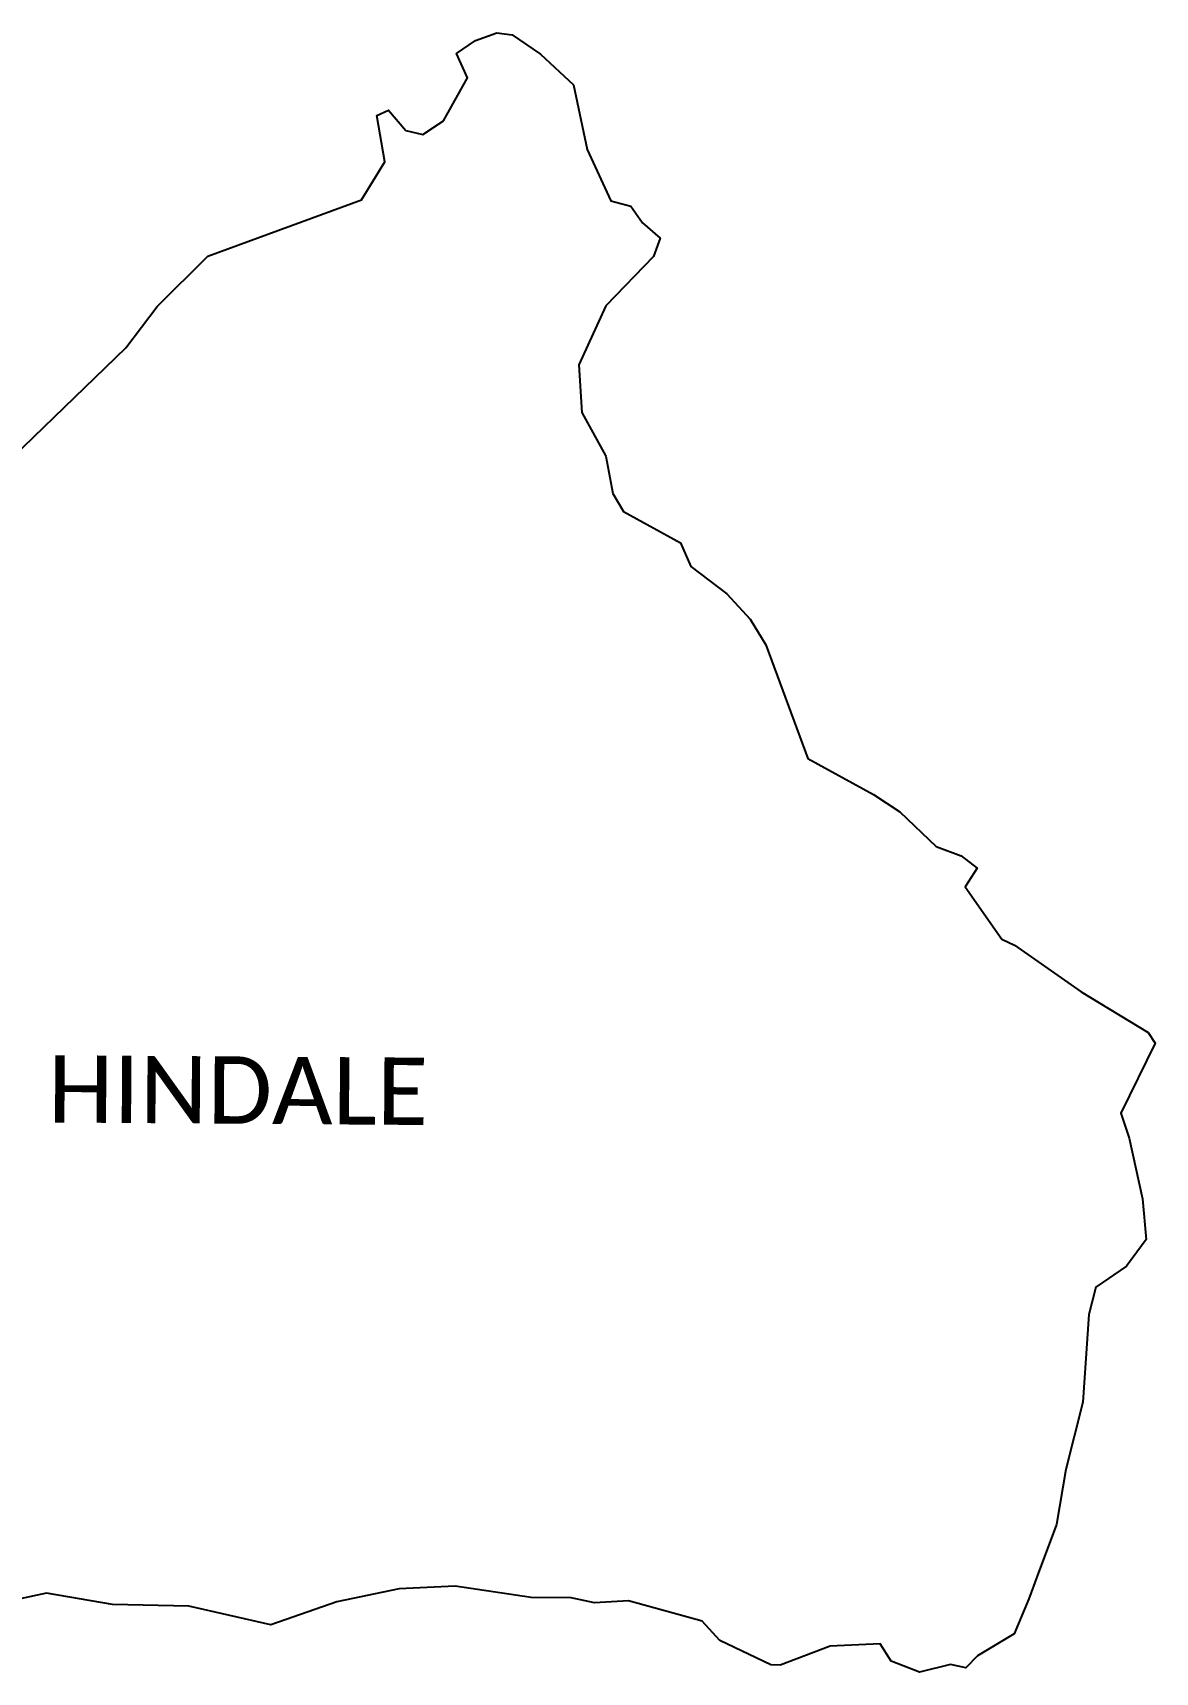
# Model space of a CAD drawing. Header units: metres. Extents: x 329823 to 335767, y 1797829 to 1802221.
# Drawn here: x 332760 to 335767, y 1797829 to 1802221 of the extents above; entities that cross this region are included whole.
import ezdxf

# ---------------------------------------------------------------- set-up
doc = ezdxf.new("R2010")
doc.units = ezdxf.units.M
doc.layers.add('VILLAGE BOUNDRY', color=10, linetype='Continuous')
doc.layers.add('VILLAGE NAME', color=250, linetype='Continuous')

msp = doc.modelspace()

# ---------------------------------------------------------------- linework, layer by layer
at = {"layer": 'VILLAGE BOUNDRY', "color": 3}
msp.add_lwpolyline([(332596.2, 1800979.1), (333008.9, 1801377.5), (333093.3, 1801488.1), (333228.6, 1801623.3), (333640.8, 1801773.7), (333702.7, 1801875.7), (333682, 1802000.2), (333713, 1802014.1), (333759.2, 1801959.6), (333805.4, 1801949), (333860.7, 1801985.2), (333924.3, 1802100.5), (333895.2, 1802165.6), (333946, 1802200.8), (334003.4, 1802221.5), (334044.6, 1802215.7), (334120.5, 1802164.5), (334208.5, 1802081.6), (334245.3, 1801908.3), (334309.1, 1801771.5), (334362.4, 1801757.1), (334393.4, 1801712), (334441.3, 1801671.4), (334423, 1801621.7), (334295.3, 1801490.3), (334223.1, 1801331.6), (334231, 1801203.8), (334295.2, 1801087), (334314.2, 1800987.3), (334342.6, 1800939.1), (334495.7, 1800855.2), (334522.9, 1800791.5), (334619.3, 1800718), (334681.8, 1800649.9), (334723.6, 1800581.3), (334836.7, 1800276.6), (335012.2, 1800180.2), (335082.9, 1800133.7), (335180.2, 1800041.3), (335247, 1800016.1), (335290, 1799983.5), (335258.2, 1799933.2), (335356, 1799792.9), (335389.9, 1799776.6), (335568.8, 1799651.4), (335748.8, 1799543.2), (335767.3, 1799514.4), (335675.2, 1799326.7), (335697.4, 1799259.3), (335733.1, 1799097), (335743.3, 1798988.4), (335690.8, 1798916.5), (335608.6, 1798860.9), (335589.3, 1798786.9), (335573.1, 1798552.4), (335527.8, 1798372), (335502.4, 1798225), (335451.3, 1798086.2), (335428.8, 1798025), (335389.3, 1797931.6), (335291.2, 1797873.1), (335259.7, 1797840.2), (335219, 1797849.6), (335135.5, 1797828.8), (335060, 1797858.7), (335030, 1797904.6), (334896.7, 1797898.9), (334762, 1797847.9), (334737, 1797848.5), (334600.7, 1797914.1), (334553.1, 1797965.4), (334356.4, 1798019.6), (334265, 1798015.1), (334202, 1798028), (334095.2, 1798028.8), (333891.4, 1798059.5), (333741.2, 1798052.4), (333574.2, 1798017.8), (333397.3, 1797956), (333177.8, 1798005.3), (332973.6, 1798010.5), (332796.9, 1798040.7), (332726.1, 1798025.2)], dxfattribs=at)

# ---------------------------------------------------------------- texts
at = {"layer": 'VILLAGE NAME', "insert": (332801.3, 1799482.1), "char_height": 180.345, "attachment_point": 1, "rotation": 359.6139}
msp.add_mtext_dynamic_manual_height_columns('{\\fCalibri|b0|i0|c0|p34;HINDALE}', width=1779.605, gutter_width=901.7, heights=[0], dxfattribs=at)

doc.saveas('drawing.dxf')
